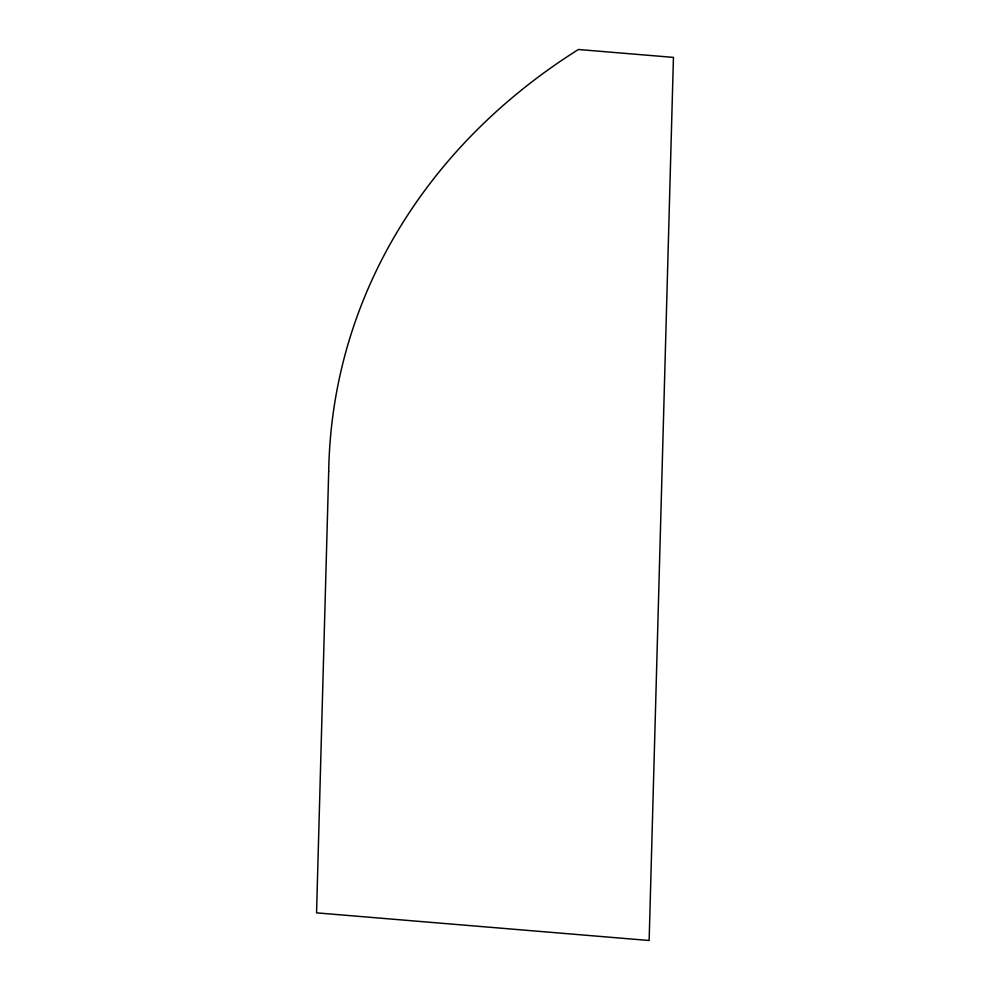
<?xml version="1.0" encoding="UTF-8"?>
<svg xmlns="http://www.w3.org/2000/svg" width="990" height="990" viewBox="0 0 990 990"><rect width="100%" height="100%" fill="white"/><g stroke="black" fill="none" stroke-linecap="round" stroke-linejoin="round"><path stroke-width="1.49" d="M328.705 471.302L316.553 912.854L649.143 940.5L673.448 57.395L578.42 49.5A684.907 571.799 12.2 0 0 328.705 471.302"/></g></svg>
